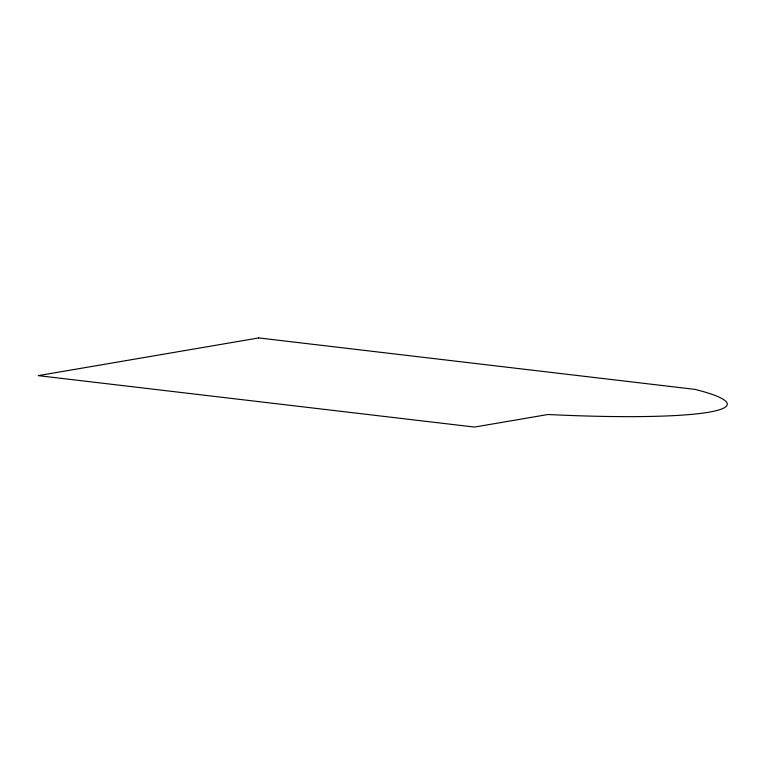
<?xml version="1.0" encoding="UTF-8"?>
<svg xmlns="http://www.w3.org/2000/svg" width="765" height="765" viewBox="0 0 765 765"><rect width="100%" height="100%" fill="white"/><g stroke="black" fill="none" stroke-linecap="round" stroke-linejoin="round"><path stroke-width="1.15" d="M258.742 337.929L38.25 375.634L474.453 427.071L547.95 414.506A237.322 24.394 4.3 0 0 694.945 389.366L258.742 337.929"/></g></svg>
